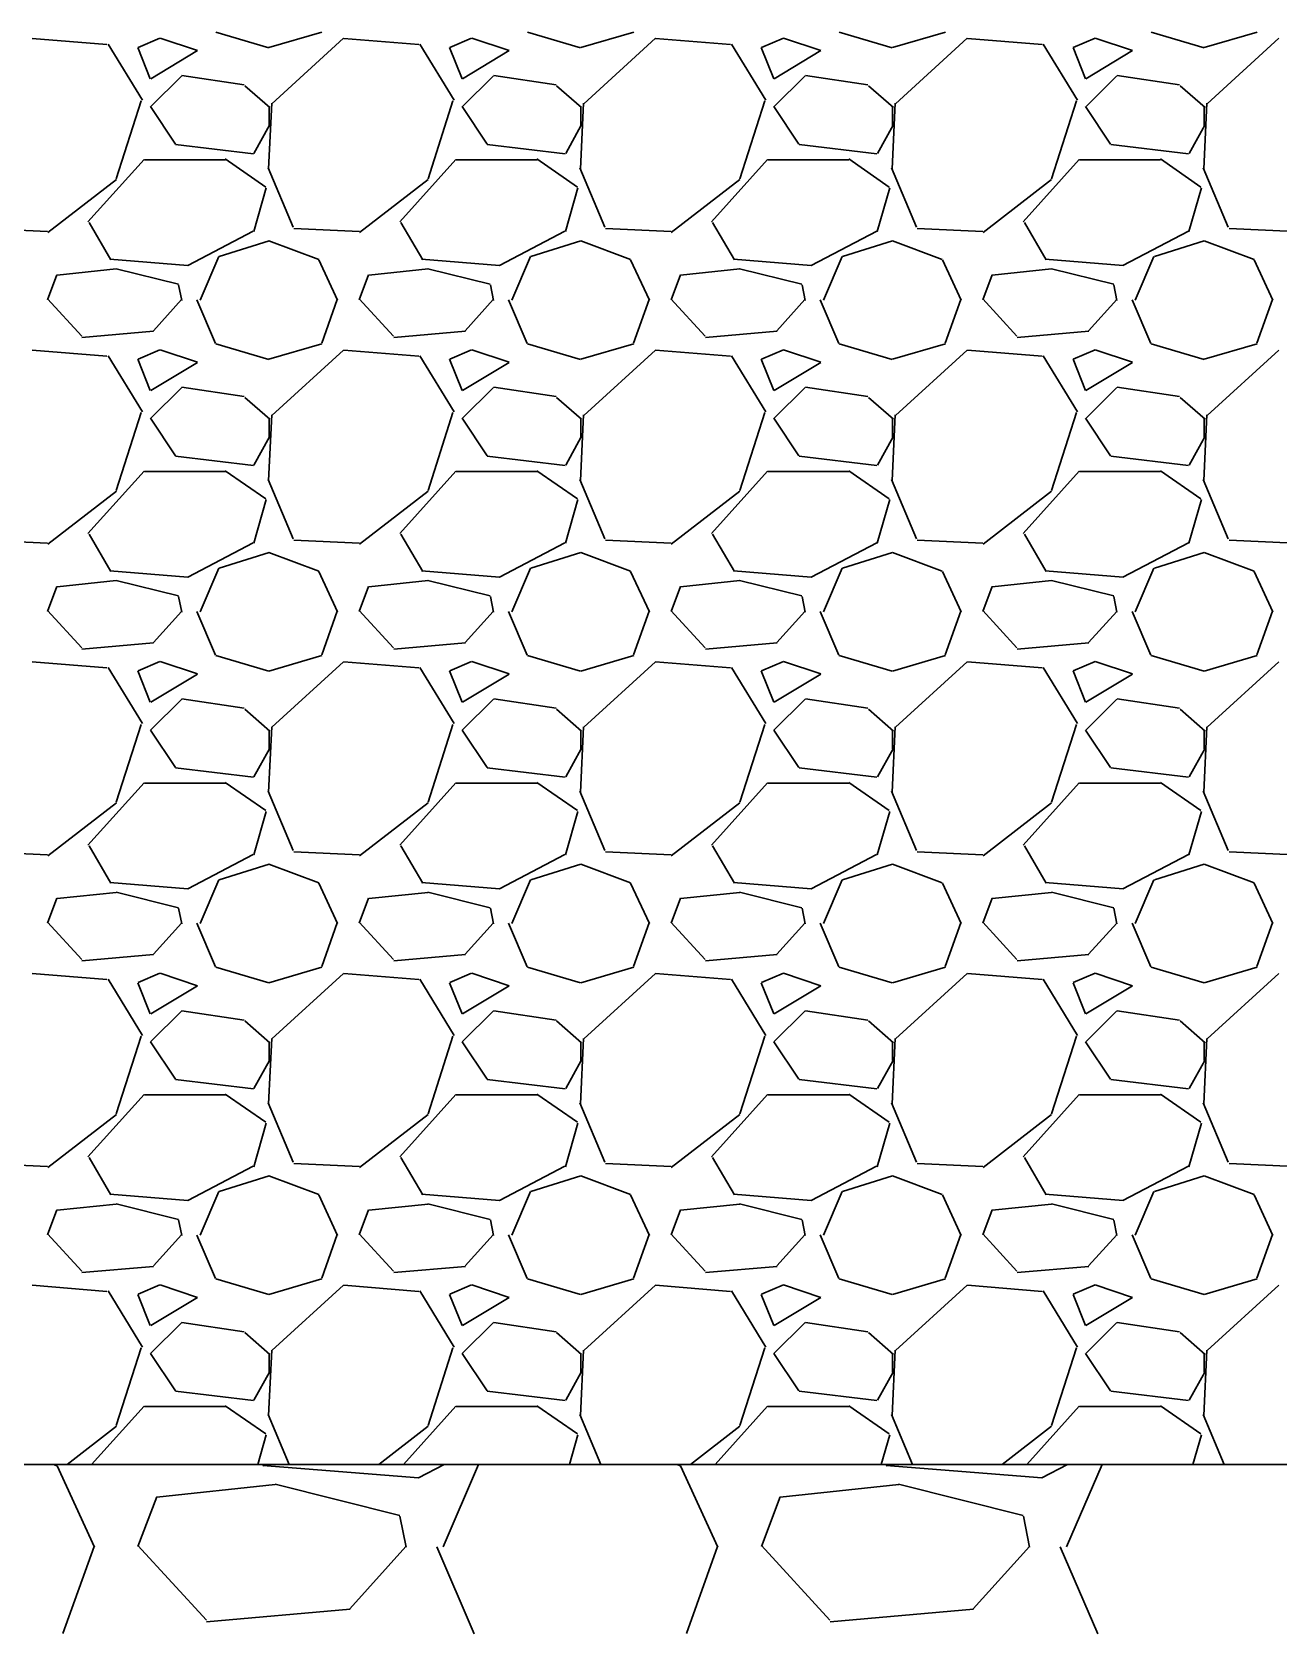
# Model space of a CAD drawing. Header units: metres. Extents: x 515 to 706, y -4 to 163.
# Drawn here: x 587.846 to 588.477, y 84.04 to 84.85 of the extents above; entities that cross this region are included whole.
import ezdxf

# ---------------------------------------------------------------- set-up
doc = ezdxf.new("R2010")
doc.units = ezdxf.units.M
doc.header["$MEASUREMENT"] = 0

msp = doc.modelspace()

# ---------------------------------------------------------------- linework, layer by layer
at = {"lineweight": 30}
for p, q in [((587.93935, 84.8499), (587.96613, 84.84202)), ((587.96621, 84.84207), (587.99299, 84.84995)), ((588.09687, 84.8499), (588.12364, 84.84202)), ((588.12373, 84.84207), (588.15051, 84.84995)), ((588.25438, 84.8499), (588.28116, 84.84202)), ((588.28125, 84.84207), (588.30802, 84.84995)), ((588.4119, 84.8499), (588.43868, 84.84202)), ((588.43876, 84.84207), (588.46554, 84.84995)), ((587.88434, 84.84361), (587.84654, 84.84676)), ((587.90222, 84.81547), (587.88489, 84.84382)), ((587.89995, 84.84208), (587.90625, 84.82633)), ((587.9111, 84.84688), (587.90008, 84.84216)), ((587.90642, 84.82637), (587.93005, 84.84054)), ((587.93005, 84.84057), (587.91115, 84.84687)), ((588.00394, 84.84678), (587.96771, 84.8137)), ((588.04186, 84.84361), (588.00405, 84.84676)), ((588.05974, 84.81547), (588.04241, 84.84382)), ((588.05746, 84.84208), (588.06376, 84.82633)), ((588.06862, 84.84688), (588.05759, 84.84216)), ((588.06394, 84.82637), (588.08757, 84.84054)), ((588.08757, 84.84057), (588.06867, 84.84687)), ((588.16145, 84.84678), (588.12522, 84.8137)), ((588.19938, 84.84361), (588.16157, 84.84676)), ((588.21726, 84.81547), (588.19993, 84.84382)), ((588.21498, 84.84208), (588.22128, 84.82633)), ((588.22614, 84.84688), (588.21511, 84.84216)), ((588.22146, 84.82637), (588.24508, 84.84054)), ((588.24509, 84.84057), (588.22618, 84.84687)), ((588.31897, 84.84678), (588.28274, 84.8137)), ((588.35689, 84.84361), (588.31909, 84.84676)), ((588.37477, 84.81547), (588.35745, 84.84382)), ((588.3725, 84.84208), (588.3788, 84.82633)), ((588.38365, 84.84688), (588.37263, 84.84216)), ((588.37897, 84.82637), (588.4026, 84.84054)), ((588.4026, 84.84057), (588.3837, 84.84687)), ((588.47649, 84.84678), (588.44026, 84.8137)), ((587.92209, 84.82788), (587.90634, 84.81213)), ((587.95373, 84.82322), (587.92223, 84.82794)), ((588.07961, 84.82788), (588.06386, 84.81213)), ((588.11125, 84.82322), (588.07975, 84.82794)), ((588.23713, 84.82788), (588.22138, 84.81213)), ((588.26877, 84.82322), (588.23726, 84.82794)), ((588.39464, 84.82788), (588.37889, 84.81213)), ((588.42628, 84.82322), (588.39478, 84.82794)), ((587.96666, 84.81175), (587.95406, 84.82277)), ((588.12418, 84.81175), (588.11157, 84.82277)), ((588.28169, 84.81174), (588.26909, 84.82277)), ((588.43921, 84.81174), (588.42661, 84.82277)), ((587.88904, 84.77574), (587.90164, 84.81512)), ((587.9063, 84.81226), (587.9189, 84.79335)), ((587.96761, 84.81394), (587.96604, 84.78086)), ((587.96622, 84.80271), (587.96622, 84.81217)), ((588.04656, 84.77574), (588.05916, 84.81512)), ((588.06381, 84.81226), (588.07641, 84.79336)), ((588.12513, 84.81394), (588.12355, 84.78086)), ((588.12374, 84.80271), (588.12374, 84.81217)), ((588.20408, 84.77574), (588.21668, 84.81512)), ((588.22133, 84.81226), (588.23393, 84.79336)), ((588.28265, 84.81394), (588.28107, 84.78086)), ((588.28126, 84.80271), (588.28126, 84.81217)), ((588.36159, 84.77574), (588.3742, 84.81512)), ((588.37885, 84.81226), (588.39145, 84.79336)), ((588.44016, 84.81394), (588.43859, 84.78086)), ((588.43877, 84.80271), (588.43877, 84.81217)), ((587.95863, 84.78864), (587.96651, 84.80281)), ((588.11615, 84.78864), (588.12403, 84.80281)), ((588.27367, 84.78864), (588.28154, 84.80281)), ((588.43119, 84.78864), (588.43906, 84.80282)), ((587.91899, 84.7932), (587.95837, 84.78847)), ((588.07651, 84.7932), (588.11589, 84.78847)), ((588.23403, 84.7932), (588.27341, 84.78847)), ((588.39154, 84.7932), (588.43092, 84.78847)), ((587.87475, 84.75409), (587.9031, 84.78559)), ((587.90322, 84.78539), (587.94417, 84.78539)), ((587.94409, 84.78579), (587.96457, 84.77161)), ((588.03226, 84.75409), (588.06062, 84.78559)), ((588.06073, 84.78539), (588.10169, 84.78539)), ((588.10161, 84.78579), (588.12208, 84.77161)), ((588.18978, 84.75409), (588.21813, 84.78559)), ((588.21825, 84.78539), (588.2592, 84.78539)), ((588.25912, 84.78579), (588.2796, 84.77161)), ((588.3473, 84.75409), (588.37565, 84.78559)), ((588.37577, 84.78539), (588.41672, 84.78539)), ((588.41664, 84.78579), (588.43712, 84.77161)), ((587.96578, 84.78133), (587.97838, 84.7514)), ((588.1233, 84.78133), (588.1359, 84.7514)), ((588.28081, 84.78133), (588.29342, 84.7514)), ((588.43833, 84.78133), (588.45093, 84.7514)), ((587.85445, 84.74867), (587.8891, 84.77544)), ((587.96482, 84.77115), (587.95852, 84.7491)), ((588.01197, 84.74866), (588.04662, 84.77544)), ((588.12233, 84.77115), (588.11603, 84.7491)), ((588.16949, 84.74866), (588.20414, 84.77544)), ((588.27985, 84.77115), (588.27355, 84.7491)), ((588.327, 84.74866), (588.36166, 84.77544)), ((588.43737, 84.77115), (588.43107, 84.7491)), ((587.88637, 84.73482), (587.87534, 84.75373)), ((588.04389, 84.73482), (588.03286, 84.75373)), ((588.20141, 84.73482), (588.19038, 84.75373)), ((588.35892, 84.73482), (588.3479, 84.75372)), ((587.82126, 84.7507), (587.85434, 84.74913)), ((587.95823, 84.74935), (587.92516, 84.73202)), ((587.94103, 84.73653), (587.96623, 84.74441)), ((587.96618, 84.74445), (587.99138, 84.735)), ((587.97878, 84.7507), (588.01186, 84.74913)), ((588.11575, 84.74935), (588.08267, 84.73202)), ((588.09854, 84.73653), (588.12375, 84.74441)), ((588.1237, 84.74445), (588.1489, 84.735)), ((588.13629, 84.7507), (588.16937, 84.74913)), ((588.27327, 84.74935), (588.24019, 84.73202)), ((588.25606, 84.73653), (588.28126, 84.74441)), ((588.28122, 84.74445), (588.30642, 84.735)), ((588.29381, 84.7507), (588.32689, 84.74913)), ((588.43078, 84.74935), (588.3977, 84.73202)), ((588.41358, 84.73653), (588.43878, 84.74441)), ((588.43873, 84.74445), (588.46394, 84.735)), ((588.45133, 84.7507), (588.48441, 84.74913)), ((587.93136, 84.71444), (587.94081, 84.7365)), ((588.08888, 84.71444), (588.09833, 84.73649)), ((588.2464, 84.71444), (588.25585, 84.73649)), ((588.40391, 84.71444), (588.41336, 84.73649)), ((587.85432, 84.71461), (587.85905, 84.72721)), ((587.88907, 84.73021), (587.85914, 84.72706)), ((587.92521, 84.73202), (587.88584, 84.73517)), ((587.9205, 84.72248), (587.88899, 84.73035)), ((587.99143, 84.73488), (588.00088, 84.7144)), ((588.01184, 84.71461), (588.01657, 84.72721)), ((588.04658, 84.73021), (588.01666, 84.72706)), ((588.08273, 84.73202), (588.04335, 84.73517)), ((588.07801, 84.72248), (588.04651, 84.73035)), ((588.14895, 84.73488), (588.1584, 84.7144)), ((588.16936, 84.71461), (588.17408, 84.72721)), ((588.2041, 84.73021), (588.17417, 84.72706)), ((588.24025, 84.73202), (588.20087, 84.73517)), ((588.23553, 84.72248), (588.20403, 84.73035)), ((588.30647, 84.73488), (588.31592, 84.7144)), ((588.32687, 84.71461), (588.3316, 84.72721)), ((588.36162, 84.73021), (588.33169, 84.72706)), ((588.39777, 84.73202), (588.35839, 84.73517)), ((588.39305, 84.72248), (588.36154, 84.73035)), ((588.46398, 84.73488), (588.47344, 84.7144)), ((587.92212, 84.71428), (587.92054, 84.72216)), ((588.07963, 84.71428), (588.07806, 84.72216)), ((588.23715, 84.71428), (588.23558, 84.72216)), ((588.39467, 84.71428), (588.39309, 84.72216)), ((587.87161, 84.6963), (587.85429, 84.7152)), ((587.922, 84.71471), (587.90783, 84.69896)), ((587.92975, 84.71458), (587.9392, 84.69252)), ((587.99283, 84.69269), (588.00071, 84.71475)), ((588.02913, 84.6963), (588.0118, 84.7152)), ((588.07952, 84.71471), (588.06534, 84.69896)), ((588.08726, 84.71458), (588.09671, 84.69252)), ((588.15035, 84.6927), (588.15823, 84.71475)), ((588.18665, 84.6963), (588.16932, 84.7152)), ((588.23703, 84.71471), (588.22286, 84.69896)), ((588.24478, 84.71458), (588.25423, 84.69252)), ((588.30787, 84.6927), (588.31574, 84.71475)), ((588.34416, 84.6963), (588.32684, 84.7152)), ((588.39455, 84.71471), (588.38037, 84.69896)), ((588.4023, 84.71458), (588.41175, 84.69252)), ((588.46538, 84.6927), (588.47326, 84.71475)), ((587.90792, 84.69874), (587.87169, 84.69559)), ((588.06543, 84.69874), (588.02921, 84.69558)), ((588.22295, 84.69874), (588.18672, 84.69558)), ((588.38047, 84.69873), (588.34424, 84.69558)), ((587.88434, 84.6861), (587.84654, 84.68925)), ((587.9111, 84.68937), (587.90008, 84.68464)), ((587.93005, 84.68306), (587.91115, 84.68936)), ((587.93935, 84.69238), (587.96613, 84.6845)), ((587.96621, 84.68456), (587.99299, 84.69243)), ((588.00394, 84.68926), (587.96771, 84.65618)), ((588.04186, 84.6861), (588.00405, 84.68925)), ((588.06862, 84.68937), (588.05759, 84.68464)), ((588.08757, 84.68306), (588.06867, 84.68936)), ((588.09687, 84.69238), (588.12364, 84.6845)), ((588.12373, 84.68456), (588.15051, 84.69243)), ((588.16145, 84.68926), (588.12522, 84.65618)), ((588.19937, 84.6861), (588.16157, 84.68925)), ((588.22614, 84.68937), (588.21511, 84.68464)), ((588.24509, 84.68306), (588.22618, 84.68936)), ((588.25438, 84.69238), (588.28116, 84.6845)), ((588.28125, 84.68456), (588.30802, 84.69243)), ((588.31897, 84.68926), (588.28274, 84.65618)), ((588.35689, 84.6861), (588.31909, 84.68925)), ((588.38365, 84.68937), (588.37263, 84.68464)), ((588.4026, 84.68306), (588.3837, 84.68936)), ((588.4119, 84.69238), (588.43868, 84.6845)), ((588.43876, 84.68456), (588.46554, 84.69243)), ((588.47649, 84.68926), (588.44026, 84.65618)), ((587.90222, 84.65795), (587.88489, 84.68631)), ((587.89995, 84.68457), (587.90625, 84.66882)), ((587.90642, 84.66885), (587.93005, 84.68303)), ((588.05974, 84.65795), (588.04241, 84.68631)), ((588.05746, 84.68457), (588.06376, 84.66882)), ((588.06394, 84.66885), (588.08757, 84.68303)), ((588.21726, 84.65795), (588.19993, 84.68631)), ((588.21498, 84.68457), (588.22128, 84.66882)), ((588.22146, 84.66885), (588.24508, 84.68303)), ((588.37477, 84.65795), (588.35745, 84.68631)), ((588.3725, 84.68457), (588.3788, 84.66882)), ((588.37897, 84.66885), (588.4026, 84.68303)), ((587.92209, 84.67036), (587.90634, 84.65461)), ((587.95373, 84.6657), (587.92223, 84.67043)), ((587.96666, 84.65423), (587.95406, 84.66526)), ((588.07961, 84.67036), (588.06386, 84.65461)), ((588.11125, 84.6657), (588.07974, 84.67043)), ((588.12417, 84.65423), (588.11157, 84.66526)), ((588.23713, 84.67036), (588.22138, 84.65461)), ((588.26876, 84.6657), (588.23726, 84.67043)), ((588.28169, 84.65423), (588.26909, 84.66525)), ((588.39464, 84.67036), (588.37889, 84.65461)), ((588.42628, 84.6657), (588.39478, 84.67043)), ((588.43921, 84.65423), (588.42661, 84.66525)), ((587.88904, 84.61822), (587.90164, 84.6576)), ((587.9063, 84.65474), (587.9189, 84.63584)), ((587.96761, 84.65642), (587.96604, 84.62334)), ((587.96622, 84.6452), (587.96622, 84.65465)), ((588.04656, 84.61822), (588.05916, 84.6576)), ((588.06381, 84.65474), (588.07642, 84.63584)), ((588.12513, 84.65642), (588.12355, 84.62334)), ((588.12374, 84.6452), (588.12374, 84.65465)), ((588.20408, 84.61822), (588.21668, 84.6576)), ((588.22133, 84.65474), (588.23393, 84.63584)), ((588.28265, 84.65642), (588.28107, 84.62334)), ((588.28126, 84.6452), (588.28126, 84.65465)), ((588.36159, 84.61822), (588.3742, 84.6576)), ((588.37885, 84.65474), (588.39145, 84.63584)), ((588.44016, 84.65642), (588.43859, 84.62334)), ((588.43877, 84.6452), (588.43877, 84.65465)), ((587.95863, 84.63112), (587.96651, 84.6453)), ((588.11615, 84.63112), (588.12403, 84.6453)), ((588.27367, 84.63112), (588.28154, 84.6453)), ((588.43119, 84.63112), (588.43906, 84.6453)), ((587.91899, 84.63568), (587.95837, 84.63095)), ((588.07651, 84.63568), (588.11589, 84.63095)), ((588.23403, 84.63568), (588.27341, 84.63095)), ((588.39154, 84.63568), (588.43092, 84.63095)), ((587.87475, 84.59657), (587.9031, 84.62807)), ((587.90322, 84.62787), (587.94417, 84.62787)), ((587.94409, 84.62827), (587.96457, 84.61409)), ((587.96578, 84.62381), (587.97838, 84.59388)), ((588.03226, 84.59657), (588.06062, 84.62807)), ((588.06073, 84.62787), (588.10169, 84.62787)), ((588.10161, 84.62827), (588.12208, 84.61409)), ((588.1233, 84.62381), (588.1359, 84.59388)), ((588.18978, 84.59657), (588.21813, 84.62807)), ((588.21825, 84.62787), (588.2592, 84.62787)), ((588.25912, 84.62827), (588.2796, 84.61409)), ((588.28081, 84.62381), (588.29342, 84.59388)), ((588.3473, 84.59657), (588.37565, 84.62807)), ((588.37577, 84.62787), (588.41672, 84.62787)), ((588.41664, 84.62827), (588.43712, 84.61409)), ((588.43833, 84.62381), (588.45093, 84.59388)), ((587.85445, 84.59115), (587.8891, 84.61792)), ((588.01197, 84.59115), (588.04662, 84.61792)), ((588.16949, 84.59114), (588.20414, 84.61792)), ((588.327, 84.59114), (588.36166, 84.61792)), ((587.96482, 84.61363), (587.95852, 84.59158)), ((588.12233, 84.61363), (588.11603, 84.59158)), ((588.27985, 84.61363), (588.27355, 84.59158)), ((588.43737, 84.61363), (588.43107, 84.59158)), ((587.82126, 84.59318), (587.85434, 84.59161)), ((587.88637, 84.57731), (587.87534, 84.59621)), ((587.95823, 84.59183), (587.92515, 84.5745)), ((587.97878, 84.59318), (588.01186, 84.59161)), ((588.04389, 84.57731), (588.03286, 84.59621)), ((588.11575, 84.59183), (588.08267, 84.5745)), ((588.13629, 84.59318), (588.16937, 84.59161)), ((588.2014, 84.57731), (588.19038, 84.59621)), ((588.27327, 84.59183), (588.24019, 84.5745)), ((588.29381, 84.59318), (588.32689, 84.59161)), ((588.35892, 84.57731), (588.3479, 84.59621)), ((588.43078, 84.59183), (588.3977, 84.57451)), ((588.45133, 84.59318), (588.48441, 84.59161)), ((587.94103, 84.57901), (587.96623, 84.58689)), ((587.96618, 84.58693), (587.99138, 84.57748)), ((588.09854, 84.57901), (588.12375, 84.58689)), ((588.1237, 84.58693), (588.1489, 84.57748)), ((588.25606, 84.57901), (588.28126, 84.58689)), ((588.28122, 84.58693), (588.30642, 84.57748)), ((588.41358, 84.57901), (588.43878, 84.58689)), ((588.43873, 84.58693), (588.46394, 84.57748)), ((587.92522, 84.5745), (587.88584, 84.57765)), ((587.93136, 84.55693), (587.94081, 84.57898)), ((587.99143, 84.57736), (588.00088, 84.55688)), ((588.08273, 84.5745), (588.04335, 84.57766)), ((588.08888, 84.55693), (588.09833, 84.57898)), ((588.14895, 84.57736), (588.1584, 84.55688)), ((588.24025, 84.5745), (588.20087, 84.57766)), ((588.2464, 84.55693), (588.25585, 84.57898)), ((588.30647, 84.57736), (588.31592, 84.55688)), ((588.39777, 84.57451), (588.35839, 84.57766)), ((588.40391, 84.55693), (588.41336, 84.57898)), ((588.46398, 84.57736), (588.47343, 84.55688)), ((587.85432, 84.55709), (587.85905, 84.56969)), ((587.88907, 84.5727), (587.85914, 84.56955)), ((587.9205, 84.56496), (587.88899, 84.57284)), ((588.01184, 84.55709), (588.01657, 84.56969)), ((588.04658, 84.5727), (588.01665, 84.56955)), ((588.07801, 84.56496), (588.04651, 84.57284)), ((588.16936, 84.55709), (588.17408, 84.56969)), ((588.2041, 84.5727), (588.17417, 84.56955)), ((588.23553, 84.56496), (588.20403, 84.57284)), ((588.32687, 84.55709), (588.3316, 84.56969)), ((588.36162, 84.5727), (588.33169, 84.56955)), ((588.39305, 84.56496), (588.36155, 84.57284)), ((587.87161, 84.53878), (587.85429, 84.55768)), ((587.922, 84.55719), (587.90782, 84.54144)), ((587.92212, 84.55676), (587.92054, 84.56464)), ((587.99283, 84.53518), (588.00071, 84.55723)), ((588.02913, 84.53878), (588.0118, 84.55768)), ((588.07952, 84.55719), (588.06534, 84.54144)), ((588.07963, 84.55676), (588.07806, 84.56464)), ((588.15035, 84.53518), (588.15823, 84.55723)), ((588.18665, 84.53878), (588.16932, 84.55768)), ((588.23703, 84.55719), (588.22286, 84.54144)), ((588.23715, 84.55676), (588.23558, 84.56464)), ((588.30787, 84.53518), (588.31574, 84.55723)), ((588.34416, 84.53878), (588.32684, 84.55769)), ((588.39455, 84.55719), (588.38037, 84.54144)), ((588.39467, 84.55676), (588.39309, 84.56464)), ((588.46538, 84.53518), (588.47326, 84.55723)), ((587.92975, 84.55706), (587.9392, 84.53501)), ((588.08726, 84.55706), (588.09671, 84.53501)), ((588.24478, 84.55706), (588.25423, 84.53501)), ((588.4023, 84.55706), (588.41175, 84.53501)), ((587.90792, 84.54122), (587.87169, 84.53807)), ((588.06544, 84.54122), (588.02921, 84.53807)), ((588.22295, 84.54122), (588.18672, 84.53807)), ((588.38047, 84.54122), (588.34424, 84.53807)), ((587.93935, 84.53486), (587.96613, 84.52699)), ((587.96621, 84.52704), (587.99299, 84.53492)), ((588.09687, 84.53486), (588.12364, 84.52699)), ((588.12373, 84.52704), (588.15051, 84.53492)), ((588.25438, 84.53486), (588.28116, 84.52699)), ((588.28125, 84.52704), (588.30802, 84.53492)), ((588.4119, 84.53486), (588.43868, 84.52699)), ((588.43876, 84.52704), (588.46554, 84.53492)), ((587.88434, 84.52858), (587.84654, 84.53173)), ((587.90222, 84.50044), (587.88489, 84.52879)), ((587.89995, 84.52705), (587.90625, 84.5113)), ((587.9111, 84.53185), (587.90008, 84.52712)), ((587.90642, 84.51133), (587.93005, 84.52551)), ((587.93005, 84.52554), (587.91115, 84.53184)), ((588.00394, 84.53174), (587.96771, 84.49867)), ((588.04186, 84.52858), (588.00405, 84.53173)), ((588.05974, 84.50044), (588.04241, 84.52879)), ((588.05746, 84.52705), (588.06376, 84.5113)), ((588.06862, 84.53185), (588.05759, 84.52712)), ((588.06394, 84.51133), (588.08757, 84.52551)), ((588.08757, 84.52554), (588.06867, 84.53184)), ((588.16145, 84.53174), (588.12522, 84.49867)), ((588.19937, 84.52858), (588.16157, 84.53173)), ((588.21725, 84.50044), (588.19993, 84.52879)), ((588.21498, 84.52705), (588.22128, 84.5113)), ((588.22614, 84.53185), (588.21511, 84.52712)), ((588.22146, 84.51133), (588.24508, 84.52551)), ((588.24509, 84.52554), (588.22618, 84.53184)), ((588.31897, 84.53174), (588.28274, 84.49867)), ((588.35689, 84.52858), (588.31909, 84.53173)), ((588.37477, 84.50044), (588.35745, 84.52879)), ((588.3725, 84.52705), (588.3788, 84.5113)), ((588.38365, 84.53185), (588.37263, 84.52712)), ((588.37897, 84.51133), (588.4026, 84.52551)), ((588.4026, 84.52554), (588.3837, 84.53184)), ((588.47649, 84.53174), (588.44026, 84.49867)), ((587.92209, 84.51284), (587.90634, 84.49709)), ((587.95373, 84.50818), (587.92223, 84.51291)), ((588.07961, 84.51284), (588.06386, 84.49709)), ((588.11125, 84.50818), (588.07974, 84.51291)), ((588.23713, 84.51284), (588.22138, 84.49709)), ((588.26876, 84.50818), (588.23726, 84.51291)), ((588.39464, 84.51284), (588.37889, 84.49709)), ((588.42628, 84.50818), (588.39478, 84.51291)), ((587.96666, 84.49671), (587.95405, 84.50774)), ((588.12417, 84.49671), (588.11157, 84.50774)), ((588.28169, 84.49671), (588.26909, 84.50774)), ((588.43921, 84.49671), (588.42661, 84.50774)), ((587.88904, 84.46071), (587.90164, 84.50009)), ((587.9063, 84.49722), (587.9189, 84.47832)), ((587.96761, 84.4989), (587.96604, 84.46582)), ((587.96622, 84.48768), (587.96622, 84.49713)), ((588.04656, 84.46071), (588.05916, 84.50009)), ((588.06381, 84.49722), (588.07642, 84.47832)), ((588.12513, 84.4989), (588.12355, 84.46582)), ((588.12374, 84.48768), (588.12374, 84.49713)), ((588.20408, 84.46071), (588.21668, 84.50009)), ((588.22133, 84.49722), (588.23393, 84.47832)), ((588.28265, 84.4989), (588.28107, 84.46582)), ((588.28126, 84.48768), (588.28126, 84.49713)), ((588.36159, 84.46071), (588.3742, 84.50008)), ((588.37885, 84.49722), (588.39145, 84.47832)), ((588.44016, 84.4989), (588.43859, 84.46582)), ((588.43877, 84.48768), (588.43877, 84.49713)), ((587.95863, 84.4736), (587.96651, 84.48778)), ((588.11615, 84.4736), (588.12403, 84.48778)), ((588.27367, 84.4736), (588.28154, 84.48778)), ((588.43119, 84.47361), (588.43906, 84.48778)), ((587.91899, 84.47816), (587.95837, 84.47344)), ((588.07651, 84.47816), (588.11589, 84.47344)), ((588.23403, 84.47816), (588.27341, 84.47344)), ((588.39154, 84.47816), (588.43092, 84.47344)), ((587.87475, 84.43905), (587.9031, 84.47056)), ((587.90322, 84.47035), (587.94417, 84.47035)), ((587.94409, 84.47075), (587.96457, 84.45657)), ((588.03226, 84.43905), (588.06062, 84.47056)), ((588.06073, 84.47035), (588.10169, 84.47035)), ((588.10161, 84.47075), (588.12208, 84.45657)), ((588.18978, 84.43905), (588.21813, 84.47056)), ((588.21825, 84.47035), (588.2592, 84.47035)), ((588.25912, 84.47075), (588.2796, 84.45657)), ((588.3473, 84.43905), (588.37565, 84.47056)), ((588.37577, 84.47035), (588.41672, 84.47035)), ((588.41664, 84.47075), (588.43712, 84.45657)), ((587.85445, 84.43363), (587.88911, 84.46041)), ((587.96578, 84.46629), (587.97839, 84.43636)), ((588.01197, 84.43363), (588.04662, 84.4604)), ((588.1233, 84.46629), (588.1359, 84.43636)), ((588.16949, 84.43362), (588.20414, 84.4604)), ((588.28082, 84.46629), (588.29342, 84.43637)), ((588.327, 84.43362), (588.36166, 84.4604)), ((588.43833, 84.46629), (588.45093, 84.43637)), ((587.96482, 84.45612), (587.95852, 84.43406)), ((588.12233, 84.45612), (588.11603, 84.43406)), ((588.27985, 84.45612), (588.27355, 84.43406)), ((588.43737, 84.45612), (588.43107, 84.43406)), ((587.88637, 84.41979), (587.87534, 84.43869)), ((588.04389, 84.41979), (588.03286, 84.43869)), ((588.2014, 84.41979), (588.19038, 84.43869)), ((588.35892, 84.41979), (588.3479, 84.43869)), ((587.82126, 84.43567), (587.85434, 84.43409)), ((587.95823, 84.43431), (587.92515, 84.41699)), ((587.94103, 84.4215), (587.96623, 84.42937)), ((587.96618, 84.42942), (587.99139, 84.41996)), ((587.97878, 84.43567), (588.01186, 84.43409)), ((588.11575, 84.43432), (588.08267, 84.41699)), ((588.09854, 84.4215), (588.12375, 84.42937)), ((588.1237, 84.42942), (588.1489, 84.41996)), ((588.13629, 84.43567), (588.16937, 84.43409)), ((588.27326, 84.43432), (588.24019, 84.41699)), ((588.25606, 84.4215), (588.28126, 84.42937)), ((588.28122, 84.42942), (588.30642, 84.41996)), ((588.29381, 84.43567), (588.32689, 84.43409)), ((588.43078, 84.43432), (588.3977, 84.41699)), ((588.41358, 84.4215), (588.43878, 84.42937)), ((588.43873, 84.42942), (588.46394, 84.41996)), ((588.45133, 84.43567), (588.48441, 84.43409)), ((587.92522, 84.41699), (587.88584, 84.42014)), ((587.93136, 84.39941), (587.94081, 84.42146)), ((587.99143, 84.41984), (588.00088, 84.39937)), ((588.08273, 84.41699), (588.04335, 84.42014)), ((588.08888, 84.39941), (588.09833, 84.42146)), ((588.14895, 84.41984), (588.1584, 84.39937)), ((588.24025, 84.41699), (588.20087, 84.42014)), ((588.24639, 84.39941), (588.25585, 84.42146)), ((588.30647, 84.41984), (588.31592, 84.39937)), ((588.39777, 84.41699), (588.35839, 84.42014)), ((588.40391, 84.39941), (588.41336, 84.42146)), ((588.46398, 84.41984), (588.47343, 84.39937)), ((587.85432, 84.39957), (587.85905, 84.41217)), ((587.88907, 84.41518), (587.85914, 84.41203)), ((587.9205, 84.40744), (587.88899, 84.41532)), ((588.01184, 84.39957), (588.01657, 84.41217)), ((588.04658, 84.41518), (588.01665, 84.41203)), ((588.07801, 84.40744), (588.04651, 84.41532)), ((588.16936, 84.39957), (588.17408, 84.41218)), ((588.2041, 84.41518), (588.17417, 84.41203)), ((588.23553, 84.40744), (588.20403, 84.41532)), ((588.32687, 84.39957), (588.3316, 84.41218)), ((588.36162, 84.41518), (588.33169, 84.41203)), ((588.39305, 84.40744), (588.36155, 84.41532)), ((587.92212, 84.39925), (587.92054, 84.40712)), ((588.07963, 84.39925), (588.07806, 84.40712)), ((588.23715, 84.39925), (588.23558, 84.40712)), ((588.39467, 84.39925), (588.39309, 84.40712)), ((587.87161, 84.38126), (587.85429, 84.40016)), ((587.922, 84.39967), (587.90782, 84.38392)), ((587.92975, 84.39954), (587.9392, 84.37749)), ((587.99283, 84.37766), (588.00071, 84.39971)), ((588.02913, 84.38126), (588.0118, 84.40016)), ((588.07952, 84.39967), (588.06534, 84.38392)), ((588.08726, 84.39954), (588.09671, 84.37749)), ((588.15035, 84.37766), (588.15823, 84.39971)), ((588.18665, 84.38126), (588.16932, 84.40017)), ((588.23703, 84.39968), (588.22286, 84.38392)), ((588.24478, 84.39954), (588.25423, 84.37749)), ((588.30787, 84.37766), (588.31574, 84.39971)), ((588.34416, 84.38127), (588.32684, 84.40017)), ((588.39455, 84.39968), (588.38037, 84.38392)), ((588.4023, 84.39954), (588.41175, 84.37749)), ((588.46538, 84.37766), (588.47326, 84.39972)), ((587.90792, 84.3837), (587.87169, 84.38055)), ((588.06544, 84.3837), (588.02921, 84.38055)), ((588.22295, 84.3837), (588.18672, 84.38055)), ((588.38047, 84.3837), (588.34424, 84.38055)), ((587.88434, 84.37106), (587.84654, 84.37421)), ((587.90222, 84.34292), (587.88489, 84.37127)), ((587.9111, 84.37433), (587.90008, 84.36961)), ((587.93005, 84.36802), (587.91115, 84.37432)), ((587.93935, 84.37735), (587.96613, 84.36947)), ((587.96621, 84.36952), (587.99299, 84.3774)), ((588.00393, 84.37423), (587.96771, 84.34115)), ((588.04186, 84.37106), (588.00405, 84.37421)), ((588.05974, 84.34292), (588.04241, 84.37127)), ((588.06862, 84.37433), (588.05759, 84.36961)), ((588.08757, 84.36802), (588.06867, 84.37432)), ((588.09687, 84.37735), (588.12365, 84.36947)), ((588.12373, 84.36952), (588.15051, 84.3774)), ((588.16145, 84.37423), (588.12522, 84.34115)), ((588.19937, 84.37106), (588.16157, 84.37421)), ((588.21725, 84.34292), (588.19993, 84.37127)), ((588.22614, 84.37433), (588.21511, 84.36961)), ((588.24508, 84.36802), (588.22618, 84.37432)), ((588.25438, 84.37735), (588.28116, 84.36947)), ((588.28124, 84.36952), (588.30802, 84.3774)), ((588.31897, 84.37423), (588.28274, 84.34115)), ((588.35689, 84.37106), (588.31909, 84.37421)), ((588.37477, 84.34292), (588.35745, 84.37127)), ((588.38365, 84.37433), (588.37263, 84.36961)), ((588.4026, 84.36802), (588.3837, 84.37432)), ((588.4119, 84.37735), (588.43868, 84.36947)), ((588.43876, 84.36952), (588.46554, 84.3774)), ((588.47648, 84.37423), (588.44026, 84.34115)), ((587.89995, 84.36953), (587.90625, 84.35378)), ((587.90642, 84.35382), (587.93005, 84.36799)), ((588.05746, 84.36953), (588.06376, 84.35378)), ((588.06394, 84.35382), (588.08757, 84.36799)), ((588.21498, 84.36953), (588.22128, 84.35378)), ((588.22146, 84.35382), (588.24509, 84.36799)), ((588.3725, 84.36953), (588.3788, 84.35378)), ((588.37898, 84.35382), (588.4026, 84.36799)), ((587.92209, 84.35533), (587.90634, 84.33957)), ((587.95373, 84.35066), (587.92223, 84.35539)), ((588.07961, 84.35533), (588.06386, 84.33957)), ((588.11125, 84.35066), (588.07974, 84.35539)), ((588.23713, 84.35533), (588.22138, 84.33957)), ((588.26876, 84.35066), (588.23726, 84.35539)), ((588.39464, 84.35533), (588.37889, 84.33957)), ((588.42628, 84.35066), (588.39478, 84.35539)), ((587.96665, 84.3392), (587.95405, 84.35022)), ((588.12417, 84.3392), (588.11157, 84.35022)), ((588.28169, 84.3392), (588.26909, 84.35022)), ((588.43921, 84.3392), (588.42661, 84.35022)), ((587.88904, 84.30319), (587.90164, 84.34257)), ((587.9063, 84.33971), (587.9189, 84.3208)), ((587.96761, 84.34138), (587.96604, 84.30831)), ((587.96622, 84.33016), (587.96622, 84.33961)), ((588.04656, 84.30319), (588.05916, 84.34257)), ((588.06381, 84.33971), (588.07642, 84.3208)), ((588.12513, 84.34138), (588.12355, 84.30831)), ((588.12374, 84.33016), (588.12374, 84.33961)), ((588.20408, 84.30319), (588.21668, 84.34257)), ((588.22133, 84.33971), (588.23393, 84.3208)), ((588.28265, 84.34139), (588.28107, 84.30831)), ((588.28126, 84.33016), (588.28126, 84.33961)), ((588.36159, 84.30319), (588.3742, 84.34257)), ((588.37885, 84.33971), (588.39145, 84.3208)), ((588.44016, 84.34139), (588.43859, 84.30831)), ((588.43877, 84.33016), (588.43877, 84.33961)), ((587.95863, 84.31609), (587.96651, 84.33026)), ((588.11615, 84.31609), (588.12403, 84.33026)), ((588.27367, 84.31609), (588.28154, 84.33026)), ((588.43119, 84.31609), (588.43906, 84.33026)), ((587.91899, 84.32065), (587.95837, 84.31592)), ((588.07651, 84.32065), (588.11589, 84.31592)), ((588.23403, 84.32065), (588.27341, 84.31592)), ((588.39154, 84.32065), (588.43092, 84.31592)), ((587.87475, 84.28154), (587.9031, 84.31304)), ((587.90322, 84.31284), (587.94417, 84.31284)), ((587.94409, 84.31323), (587.96457, 84.29905)), ((587.96578, 84.30877), (587.97839, 84.27884)), ((588.03226, 84.28154), (588.06062, 84.31304)), ((588.06073, 84.31284), (588.10169, 84.31284)), ((588.10161, 84.31323), (588.12208, 84.29906)), ((588.1233, 84.30877), (588.1359, 84.27885)), ((588.18978, 84.28154), (588.21813, 84.31304)), ((588.21825, 84.31284), (588.2592, 84.31284)), ((588.25912, 84.31323), (588.2796, 84.29906)), ((588.28082, 84.30878), (588.29342, 84.27885)), ((588.3473, 84.28154), (588.37565, 84.31304)), ((588.37577, 84.31284), (588.41672, 84.31284)), ((588.41664, 84.31323), (588.43712, 84.29906)), ((588.43833, 84.30878), (588.45093, 84.27885)), ((587.85445, 84.27611), (587.88911, 84.30289)), ((587.96482, 84.2986), (587.95852, 84.27655)), ((588.01197, 84.27611), (588.04662, 84.30289)), ((588.12233, 84.2986), (588.11603, 84.27655)), ((588.16949, 84.27611), (588.20414, 84.30288)), ((588.27985, 84.2986), (588.27355, 84.27655)), ((588.327, 84.2761), (588.36166, 84.30288)), ((588.43737, 84.2986), (588.43107, 84.27655)), ((587.82126, 84.27815), (587.85434, 84.27658)), ((587.88637, 84.26227), (587.87534, 84.28118)), ((587.95823, 84.2768), (587.92515, 84.25947)), ((587.97878, 84.27815), (588.01186, 84.27658)), ((588.04389, 84.26227), (588.03286, 84.28118)), ((588.11575, 84.2768), (588.08267, 84.25947)), ((588.1363, 84.27815), (588.16937, 84.27658)), ((588.2014, 84.26227), (588.19038, 84.28117)), ((588.27326, 84.2768), (588.24019, 84.25947)), ((588.29381, 84.27815), (588.32689, 84.27658)), ((588.35892, 84.26227), (588.3479, 84.28117)), ((588.43078, 84.2768), (588.3977, 84.25947)), ((588.45133, 84.27815), (588.48441, 84.27658)), ((587.94103, 84.26398), (587.96623, 84.27186)), ((587.96618, 84.2719), (587.99139, 84.26245)), ((588.09854, 84.26398), (588.12375, 84.27186)), ((588.1237, 84.2719), (588.1489, 84.26245)), ((588.25606, 84.26398), (588.28126, 84.27186)), ((588.28122, 84.2719), (588.30642, 84.26245)), ((588.41358, 84.26398), (588.43878, 84.27186)), ((588.43873, 84.2719), (588.46394, 84.26245)), ((587.88906, 84.25766), (587.85914, 84.25451)), ((587.92522, 84.25947), (587.88584, 84.26262)), ((587.9205, 84.24993), (587.889, 84.2578)), ((587.93136, 84.24189), (587.94081, 84.26394)), ((587.99143, 84.26233), (588.00088, 84.24185)), ((588.04658, 84.25766), (588.01665, 84.25451)), ((588.08273, 84.25947), (588.04335, 84.26262)), ((588.07802, 84.24993), (588.04651, 84.2578)), ((588.08888, 84.24189), (588.09833, 84.26394)), ((588.14895, 84.26233), (588.1584, 84.24185)), ((588.2041, 84.25766), (588.17417, 84.25451)), ((588.24025, 84.25947), (588.20087, 84.26262)), ((588.23553, 84.24993), (588.20403, 84.2578)), ((588.24639, 84.24189), (588.25585, 84.26394)), ((588.30647, 84.26233), (588.31592, 84.24185)), ((588.36162, 84.25766), (588.33169, 84.25451)), ((588.39777, 84.25947), (588.35839, 84.26262)), ((588.39305, 84.24993), (588.36155, 84.2578)), ((588.40391, 84.24189), (588.41336, 84.26394)), ((588.46398, 84.26233), (588.47343, 84.24185)), ((587.85432, 84.24206), (587.85905, 84.25466)), ((587.92212, 84.24173), (587.92054, 84.24961)), ((588.01184, 84.24206), (588.01657, 84.25466)), ((588.07963, 84.24173), (588.07806, 84.24961)), ((588.16936, 84.24206), (588.17408, 84.25466)), ((588.23715, 84.24173), (588.23558, 84.24961)), ((588.32687, 84.24206), (588.3316, 84.25466)), ((588.39467, 84.24173), (588.39309, 84.2496)), ((587.87161, 84.22374), (587.85429, 84.24264)), ((587.922, 84.24216), (587.90782, 84.22641)), ((587.92975, 84.24202), (587.9392, 84.21997)), ((587.99283, 84.22014), (588.00071, 84.2422)), ((588.02913, 84.22374), (588.0118, 84.24265)), ((588.07952, 84.24216), (588.06534, 84.22641)), ((588.08726, 84.24203), (588.09671, 84.21997)), ((588.15035, 84.22015), (588.15823, 84.2422)), ((588.18665, 84.22375), (588.16932, 84.24265)), ((588.23703, 84.24216), (588.22286, 84.22641)), ((588.24478, 84.24203), (588.25423, 84.21997)), ((588.30787, 84.22015), (588.31574, 84.2422)), ((588.34416, 84.22375), (588.32684, 84.24265)), ((588.39455, 84.24216), (588.38037, 84.22641)), ((588.4023, 84.24203), (588.41175, 84.21997)), ((588.46538, 84.22015), (588.47326, 84.2422)), ((587.90792, 84.22618), (587.87169, 84.22303)), ((588.06544, 84.22618), (588.02921, 84.22303)), ((588.22295, 84.22618), (588.18673, 84.22303)), ((588.38047, 84.22618), (588.34424, 84.22303)), ((587.93935, 84.21983), (587.96613, 84.21196)), ((587.96621, 84.21201), (587.99299, 84.21988)), ((588.09687, 84.21983), (588.12365, 84.21196)), ((588.12373, 84.21201), (588.1505, 84.21988)), ((588.25438, 84.21983), (588.28116, 84.21196)), ((588.28124, 84.21201), (588.30802, 84.21988)), ((588.4119, 84.21983), (588.43868, 84.21196)), ((588.43876, 84.21201), (588.46554, 84.21988)), ((587.88434, 84.21355), (587.84654, 84.2167)), ((587.90222, 84.1854), (587.88489, 84.21375)), ((587.89995, 84.21202), (587.90625, 84.19626)), ((587.9111, 84.21682), (587.90008, 84.21209)), ((587.90642, 84.1963), (587.93005, 84.21048)), ((587.93005, 84.2105), (587.91115, 84.2168)), ((588.00393, 84.21671), (587.96771, 84.18363)), ((588.04186, 84.21355), (588.00405, 84.2167)), ((588.05973, 84.1854), (588.04241, 84.21375)), ((588.05746, 84.21202), (588.06376, 84.19626)), ((588.06862, 84.21682), (588.05759, 84.21209)), ((588.06394, 84.1963), (588.08757, 84.21048)), ((588.08757, 84.2105), (588.06867, 84.2168)), ((588.16145, 84.21671), (588.12522, 84.18363)), ((588.19937, 84.21355), (588.16157, 84.2167)), ((588.21725, 84.1854), (588.19993, 84.21376)), ((588.21498, 84.21202), (588.22128, 84.19626)), ((588.22614, 84.21682), (588.21511, 84.21209)), ((588.22146, 84.1963), (588.24509, 84.21048)), ((588.24508, 84.2105), (588.22618, 84.21681)), ((588.31897, 84.21671), (588.28274, 84.18363)), ((588.35689, 84.21355), (588.31909, 84.2167)), ((588.37477, 84.1854), (588.35744, 84.21376)), ((588.3725, 84.21202), (588.3788, 84.19626)), ((588.38365, 84.21682), (588.37263, 84.21209)), ((588.37898, 84.1963), (588.4026, 84.21048)), ((588.4026, 84.2105), (588.3837, 84.21681)), ((588.47648, 84.21671), (588.44026, 84.18363)), ((587.92209, 84.19781), (587.90634, 84.18206)), ((587.95373, 84.19315), (587.92222, 84.19787)), ((588.07961, 84.19781), (588.06386, 84.18206)), ((588.11125, 84.19315), (588.07974, 84.19787)), ((588.23713, 84.19781), (588.22138, 84.18206)), ((588.26876, 84.19315), (588.23726, 84.19787)), ((588.39464, 84.19781), (588.37889, 84.18206)), ((588.42628, 84.19315), (588.39478, 84.19787)), ((587.88904, 84.14567), (587.90164, 84.18505)), ((587.96665, 84.18168), (587.95405, 84.19271)), ((588.04656, 84.14567), (588.05916, 84.18505)), ((588.12417, 84.18168), (588.11157, 84.19271)), ((588.20408, 84.14567), (588.21668, 84.18505)), ((588.28169, 84.18168), (588.26909, 84.19271)), ((588.36159, 84.14567), (588.3742, 84.18505)), ((588.43921, 84.18168), (588.42661, 84.19271)), ((587.9063, 84.18219), (587.9189, 84.16329)), ((587.96761, 84.18387), (587.96604, 84.15079)), ((587.96622, 84.17265), (587.96622, 84.1821)), ((588.06381, 84.18219), (588.07642, 84.16329)), ((588.12513, 84.18387), (588.12355, 84.15079)), ((588.12374, 84.17265), (588.12374, 84.1821)), ((588.22133, 84.18219), (588.23393, 84.16329)), ((588.28265, 84.18387), (588.28107, 84.15079)), ((588.28126, 84.17265), (588.28126, 84.1821)), ((588.37885, 84.18219), (588.39145, 84.16329)), ((588.44016, 84.18387), (588.43859, 84.15079)), ((588.43877, 84.17265), (588.43877, 84.1821)), ((587.95863, 84.15857), (587.96651, 84.17275)), ((588.11615, 84.15857), (588.12403, 84.17275)), ((588.27367, 84.15857), (588.28155, 84.17275)), ((588.43119, 84.15857), (588.43906, 84.17275)), ((587.91899, 84.16313), (587.95837, 84.1584)), ((588.07651, 84.16313), (588.11589, 84.1584)), ((588.23403, 84.16313), (588.27341, 84.1584)), ((588.39154, 84.16313), (588.43092, 84.1584)), ((587.8766, 84.12608), (587.9031, 84.15552)), ((587.90322, 84.15532), (587.94417, 84.15532)), ((587.94409, 84.15571), (587.96457, 84.14154)), ((588.03412, 84.12608), (588.06062, 84.15552)), ((588.06073, 84.15532), (588.10169, 84.15532)), ((588.10161, 84.15571), (588.12208, 84.14154)), ((588.19163, 84.12608), (588.21813, 84.15552)), ((588.21825, 84.15532), (588.2592, 84.15532)), ((588.25912, 84.15571), (588.2796, 84.14154)), ((588.34915, 84.12608), (588.37565, 84.15553)), ((588.37577, 84.15532), (588.41672, 84.15532)), ((588.41664, 84.15571), (588.43712, 84.14154)), ((587.86415, 84.12608), (587.88911, 84.14537)), ((587.96578, 84.15126), (587.97638, 84.12608)), ((588.02167, 84.12608), (588.04662, 84.14537)), ((588.1233, 84.15126), (588.1339, 84.12608)), ((588.17919, 84.12608), (588.20414, 84.14536)), ((588.28082, 84.15126), (588.29142, 84.12608)), ((588.33671, 84.12608), (588.36166, 84.14536)), ((588.43833, 84.15126), (588.44893, 84.12608)), ((587.96482, 84.14108), (587.96053, 84.12608)), ((588.12233, 84.14108), (588.11805, 84.12608)), ((588.27985, 84.14108), (588.27557, 84.12608)), ((588.43737, 84.14108), (588.43308, 84.12608)), ((587.21392, 84.12608), (588.88411, 84.12608)), ((587.85727, 84.12608), (587.85907, 84.12541)), ((587.85912, 84.12529), (587.87802, 84.08433)), ((588.04178, 84.11928), (587.96302, 84.12558)), ((587.96355, 84.12523), (587.96305, 84.12608)), ((588.0547, 84.12608), (588.04171, 84.11928)), ((588.05422, 84.08437), (588.0721, 84.12608)), ((588.17231, 84.12608), (588.17411, 84.12541)), ((588.17415, 84.12529), (588.19305, 84.08433)), ((588.35681, 84.11928), (588.27805, 84.12558)), ((588.27859, 84.12523), (588.27809, 84.12608)), ((588.36973, 84.12608), (588.35675, 84.11928)), ((588.36926, 84.08437), (588.38713, 84.12608)), ((587.9694, 84.1159), (587.90954, 84.1096)), ((588.03234, 84.10029), (587.96933, 84.11604)), ((588.28443, 84.1159), (588.22457, 84.1096)), ((588.34737, 84.10029), (588.28436, 84.11604)), ((587.9, 84.08454), (587.90946, 84.10974)), ((588.21504, 84.08454), (588.22449, 84.10974)), ((588.03553, 84.08421), (588.03238, 84.09997)), ((588.35056, 84.08421), (588.34741, 84.09996)), ((587.8621, 84.04057), (587.87785, 84.08468)), ((587.93462, 84.04732), (587.89997, 84.08512)), ((588.03541, 84.08464), (588.00706, 84.05314)), ((588.05104, 84.08451), (588.06994, 84.0404)), ((588.17713, 84.04058), (588.19288, 84.08468)), ((588.24965, 84.04732), (588.215, 84.08513)), ((588.35045, 84.08464), (588.32209, 84.05314)), ((588.36607, 84.08451), (588.38497, 84.0404)), ((588.00716, 84.05291), (587.9347, 84.04661)), ((588.32219, 84.05291), (588.24973, 84.04661))]:
    msp.add_line(p, q, dxfattribs=at)

doc.saveas('drawing.dxf')
